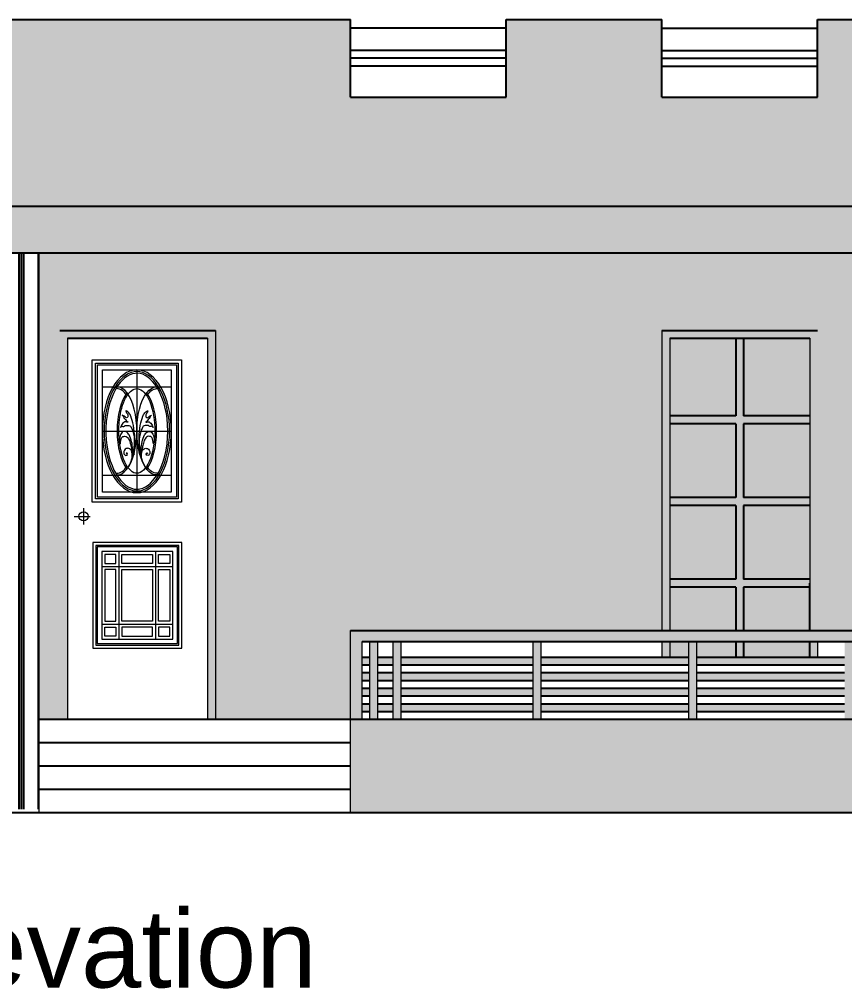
# Model space of a CAD drawing. Header units: inches. Extents: x -59 to 212, y 9 to 737.
# Drawn here: x -47.39 to -42.09, y 389.22 to 395.45 of the extents above; entities that cross this region are included whole.
import ezdxf

# ---------------------------------------------------------------- set-up
doc = ezdxf.new("R2010")
doc.units = ezdxf.units.IN
doc.header["$MEASUREMENT"] = 0
doc.layers.add('DOOR', color=32, linetype='Continuous', lineweight=15)
doc.styles.get("Standard").update_dxf_attribs({"font": 'arial.ttf'})

msp = doc.modelspace()

# ---------------------------------------------------------------- hatches: boundary and pattern name
at = {"true_color": 0xffeddb}
h = msp.add_hatch(color=7, dxfattribs=at)
h.dxf.hatch_style = 1
h.paths.add_polyline_path([(-43.21418, 391.5194), (-43.21418, 393.3994), (-42.31418, 393.3994), (-42.31418, 391.5194), (-41.76555, 391.5194), (-41.76555, 393.9494), (-47.26555, 393.9494), (-47.26555, 390.9494), (-47.08352, 390.9494), (-47.08352, 393.3994), (-46.18352, 393.3994), (-46.18352, 390.9494), (-45.26555, 390.9494), (-45.26555, 391.5194)])
h.paths.add_polyline_path([(-41.76555, 394.2494), (-41.76555, 395.4494), (-42.26555, 395.4494), (-42.26555, 394.9494), (-43.26555, 394.9494), (-43.26555, 395.4494), (-44.26555, 395.4494), (-44.26555, 394.9494), (-45.26555, 394.9494), (-45.26555, 395.4494), (-48.76555, 395.4494), (-48.76555, 394.9494), (-49.76555, 394.9494), (-49.76555, 395.4494), (-50.26555, 395.4494), (-50.26555, 394.9494), (-51.26555, 394.9494), (-51.26555, 395.4494), (-51.56555, 395.4494), (-51.56555, 394.2494)])
at = {"true_color": 0x636466}
h = msp.add_hatch(color=251, dxfattribs=at)
h.dxf.hatch_style = 1
h.paths.add_polyline_path([(-51.56555, 394.2494), (-51.56555, 393.9494), (-41.76555, 393.9494), (-41.76555, 394.2494)])
h = msp.add_hatch(dxfattribs=at)
h.set_pattern_fill('PLAST', color=251, scale=0.5, angle=90)
h.set_pattern_definition([(90, (-183.73884, 372.53947), (-0.125, 8e-18), []), (90, (-183.75447, 372.53947), (-0.125, 8e-18), []), (90, (-183.77009, 372.53947), (-0.125, 8e-18), [])])
h.paths.add_polyline_path([(-47.26555, 393.9494), (-51.56555, 393.9494), (-51.56555, 390.37055), (-47.26555, 390.37055)])
h.paths.add_polyline_path([(-48.76344, 392.1494), (-49.76344, 392.1494), (-49.81048, 393.1494), (-48.81048, 393.1494)], flags=16)
h = msp.add_hatch(color=34)
h.dxf.hatch_style = 1
h.paths.add_polyline_path([(-43.21418, 393.3994), (-42.31418, 393.3994), (-42.31418, 391.5194), (-42.26418, 391.5194), (-42.26418, 393.4494), (-43.26418, 393.4494), (-43.26418, 391.5194), (-43.21418, 391.5194)])
h.paths.add_polyline_path([(-42.26418, 391.4494), (-42.31418, 391.4494), (-42.31418, 391.3494), (-42.26418, 391.3494)])
h.paths.add_polyline_path([(-43.21418, 391.4494), (-43.26418, 391.4494), (-43.26418, 391.3494), (-43.21418, 391.3494)])
h.paths.add_polyline_path([(-48.81048, 393.1494), (-49.81048, 393.1494), (-49.81048, 392.1494), (-48.81048, 392.1494)])
h.paths.add_polyline_path([(-48.86048, 393.0994), (-48.86048, 392.1994), (-49.76048, 392.1994), (-49.76048, 393.0994)], flags=16)
h.paths.add_polyline_path([(-46.13352, 393.4494), (-47.13352, 393.4494), (-47.13352, 390.9494), (-47.08352, 390.9494), (-47.08352, 393.3994), (-46.18352, 393.3994), (-46.18352, 390.9494), (-46.13352, 390.9494)])
h = msp.add_hatch(color=256)
h.dxf.hatch_style = 1
h.set_gradient(color1=(255, 255, 255), color2=(173, 221, 247))
h.paths.add_polyline_path([(-42.78918, 393.3994), (-43.21418, 393.3994), (-43.21418, 392.8994), (-42.78918, 392.8994)])
h.paths.add_polyline_path([(-42.31418, 393.3994), (-42.73918, 393.3994), (-42.73918, 392.8994), (-42.31418, 392.8994)])
h.paths.add_polyline_path([(-42.31418, 392.8494), (-42.73918, 392.8494), (-42.73918, 392.3744), (-42.31418, 392.3744)])
h.paths.add_polyline_path([(-42.78918, 392.8494), (-43.21418, 392.8494), (-43.21418, 392.3744), (-42.78918, 392.3744)])
h.paths.add_polyline_path([(-42.31418, 392.3244), (-42.73918, 392.3244), (-42.73918, 391.8494), (-42.31418, 391.8494)])
h.paths.add_polyline_path([(-42.31418, 391.7994), (-42.73918, 391.7994), (-42.73918, 391.5194), (-42.31418, 391.5194)])
h.paths.add_polyline_path([(-42.78918, 391.7994), (-43.21418, 391.7994), (-43.21418, 391.5194), (-42.78918, 391.5194)])
h.paths.add_polyline_path([(-42.78918, 392.3244), (-43.21418, 392.3244), (-43.21418, 391.8494), (-42.78918, 391.8494)])
h.paths.add_polyline_path([(-42.31418, 391.4494), (-42.73918, 391.4494), (-42.73918, 391.3494), (-42.31418, 391.3494)])
h.paths.add_polyline_path([(-42.78918, 391.4494), (-43.04055, 391.4494), (-43.04055, 391.3494), (-42.78918, 391.3494)])
h.paths.add_polyline_path([(-43.09055, 391.4494), (-43.21418, 391.4494), (-43.21418, 391.3494), (-43.09055, 391.3494)])
h.paths.add_polyline_path([(-48.86048, 393.0994), (-49.26048, 393.0994), (-49.26048, 392.6494), (-48.86048, 392.6494)])
h.paths.add_polyline_path([(-48.86048, 392.5994), (-49.26048, 392.5994), (-49.26048, 392.1994), (-48.86048, 392.1994)])
h.paths.add_polyline_path([(-49.31048, 392.5994), (-49.76048, 392.5994), (-49.76048, 392.1994), (-49.31048, 392.1994)])
h.paths.add_polyline_path([(-49.31048, 393.0994), (-49.76048, 393.0994), (-49.76048, 392.6494), (-49.31048, 392.6494)])
h = msp.add_hatch(color=251, dxfattribs=at)
h.dxf.hatch_style = 1
h.paths.add_polyline_path([(-49.26048, 393.0994), (-49.31048, 393.0994), (-49.31048, 392.6494), (-49.26048, 392.6494)])
h.paths.add_polyline_path([(-49.31048, 392.1994), (-49.26048, 392.1994), (-49.26048, 392.5994), (-49.31048, 392.5994)])
h.paths.add_polyline_path([(-48.86048, 392.5994), (-48.86048, 392.6494), (-49.76048, 392.6494), (-49.76048, 392.5994)])
h.paths.add_polyline_path([(-42.73918, 392.8994), (-42.73918, 393.3994), (-42.78918, 393.3994), (-42.78918, 392.8994), (-43.21418, 392.8994), (-43.21418, 392.8494), (-42.78918, 392.8494), (-42.78918, 392.3744), (-43.21418, 392.3744), (-43.21418, 392.3244), (-42.78918, 392.3244), (-42.78918, 391.8494), (-43.21418, 391.8494), (-43.21418, 391.7994), (-42.78918, 391.7994), (-42.78918, 391.5194), (-42.73918, 391.5194), (-42.73918, 391.7994), (-42.31418, 391.7994), (-42.31418, 391.8244), (-42.31418, 391.8494), (-42.73918, 391.8494), (-42.73918, 392.3244), (-42.31418, 392.3244), (-42.31418, 392.3744), (-42.73918, 392.3744), (-42.73918, 392.8494), (-42.31418, 392.8494), (-42.31418, 392.8994)])
h = msp.add_hatch(color=34)
h.dxf.hatch_style = 1
h.paths.add_polyline_path([(-43.26418, 391.5194), (-45.26555, 391.5194), (-45.26555, 390.9494), (-45.19055, 390.9494), (-45.19055, 391.4494), (-43.26418, 391.4494)])
h.paths.add_polyline_path([(-45.09055, 391.4494), (-45.14055, 391.4494), (-45.14055, 390.9494), (-45.09055, 390.9494)], flags=17)
h.paths.add_polyline_path([(-44.94055, 391.4494), (-44.99055, 391.4494), (-44.99055, 390.9494), (-44.94055, 390.9494)], flags=17)
h.paths.add_polyline_path([(-44.04055, 391.4494), (-44.09055, 391.4494), (-44.09055, 390.9494), (-44.04055, 390.9494)], flags=17)
h.paths.add_polyline_path([(-43.21418, 391.5194), (-43.26418, 391.5194), (-43.26418, 391.4494), (-43.21418, 391.4494)])
h.paths.add_polyline_path([(-42.31418, 391.5194), (-43.21418, 391.5194), (-43.21418, 391.4494), (-42.31418, 391.4494)])
h.paths.add_polyline_path([(-42.26418, 391.5194), (-42.31418, 391.5194), (-42.31418, 391.4494), (-42.26418, 391.4494)])
h.paths.add_polyline_path([(-39.76555, 391.5194), (-42.26418, 391.5194), (-42.26418, 391.4494), (-39.84055, 391.4494), (-39.84055, 390.9494), (-39.76555, 390.9494)])
h.paths.add_polyline_path([(-42.04055, 391.4494), (-42.09055, 391.4494), (-42.09055, 390.9494), (-42.04055, 390.9494)], flags=17)
h.paths.add_polyline_path([(-43.04055, 391.4494), (-43.09055, 391.4494), (-43.09055, 390.9494), (-43.04055, 390.9494)])
h.paths.add_polyline_path([(-41.04055, 391.4494), (-41.09055, 391.4494), (-41.09055, 390.9494), (-41.04055, 390.9494)], flags=17)
h.paths.add_polyline_path([(-40.04055, 391.4494), (-40.09055, 391.4494), (-40.09055, 390.9494), (-40.04055, 390.9494)], flags=17)
h.paths.add_polyline_path([(-39.89055, 391.4494), (-39.94055, 391.4494), (-39.94055, 390.9494), (-39.89055, 390.9494)], flags=17)
h = msp.add_hatch(color=251, dxfattribs=at)
h.dxf.hatch_style = 1
h.paths.add_polyline_path([(-42.73918, 391.4494), (-42.78918, 391.4494), (-42.78918, 391.3494), (-42.73918, 391.3494)])
at = {"true_color": 0x939598}
h = msp.add_hatch(color=252, dxfattribs=at)
h.dxf.hatch_style = 1
h.paths.add_polyline_path([(-45.14055, 391.3494), (-45.19055, 391.3494), (-45.19055, 391.2994), (-45.14055, 391.2994)])
h.paths.add_polyline_path([(-44.99055, 391.3494), (-45.09055, 391.3494), (-45.09055, 391.2994), (-44.99055, 391.2994)])
h.paths.add_polyline_path([(-44.09055, 391.3494), (-44.94055, 391.3494), (-44.94055, 391.2994), (-44.09055, 391.2994)])
h.paths.add_polyline_path([(-43.26418, 391.3494), (-44.04055, 391.3494), (-44.04055, 391.2994), (-43.26418, 391.2994)])
h.paths.add_polyline_path([(-43.21418, 391.3494), (-43.26418, 391.3494), (-43.26418, 391.2994), (-43.21418, 391.2994)])
h.paths.add_polyline_path([(-43.09055, 391.3494), (-43.21418, 391.3494), (-43.21418, 391.2994), (-43.09055, 391.2994)])
h.paths.add_polyline_path([(-42.76418, 391.3494), (-43.04055, 391.3494), (-43.04055, 391.2994), (-42.76418, 391.2994)])
h.paths.add_polyline_path([(-42.31418, 391.3494), (-42.76418, 391.3494), (-42.76418, 391.2994), (-42.31418, 391.2994)])
h.paths.add_polyline_path([(-42.26418, 391.3494), (-42.31418, 391.3494), (-42.31418, 391.2994), (-42.26418, 391.2994)])
h.paths.add_polyline_path([(-42.09055, 391.3494), (-42.26418, 391.3494), (-42.26418, 391.2994), (-42.09055, 391.2994)])
h.paths.add_polyline_path([(-41.76555, 391.3494), (-42.04055, 391.3494), (-42.04055, 391.2994), (-41.76555, 391.2994)])
h.paths.add_polyline_path([(-41.09055, 391.3494), (-41.76555, 391.3494), (-41.76555, 391.2994), (-41.09055, 391.2994)])
h.paths.add_polyline_path([(-40.09055, 391.3494), (-41.04055, 391.3494), (-41.04055, 391.2994), (-40.09055, 391.2994)])
h.paths.add_polyline_path([(-39.84055, 391.3494), (-39.89055, 391.3494), (-39.89055, 391.2994), (-39.84055, 391.2994)])
h.paths.add_polyline_path([(-39.94055, 391.3494), (-40.04055, 391.3494), (-40.04055, 391.2994), (-39.94055, 391.2994)])
h.paths.add_polyline_path([(-39.84055, 391.2494), (-39.89055, 391.2494), (-39.89055, 391.1994), (-39.84055, 391.1994)])
h.paths.add_polyline_path([(-39.84055, 391.1494), (-39.89055, 391.1494), (-39.89055, 391.0994), (-39.84055, 391.0994)])
h.paths.add_polyline_path([(-39.84055, 391.0494), (-39.89055, 391.0494), (-39.89055, 390.9994), (-39.84055, 390.9994)])
h.paths.add_polyline_path([(-39.94055, 391.0494), (-40.04055, 391.0494), (-40.04055, 390.9994), (-39.94055, 390.9994)])
h.paths.add_polyline_path([(-39.94055, 391.1494), (-40.04055, 391.1494), (-40.04055, 391.0994), (-39.94055, 391.0994)])
h.paths.add_polyline_path([(-39.94055, 391.2494), (-40.04055, 391.2494), (-40.04055, 391.1994), (-39.94055, 391.1994)])
h.paths.add_polyline_path([(-40.09055, 391.2494), (-41.04055, 391.2494), (-41.04055, 391.1994), (-40.09055, 391.1994)])
h.paths.add_polyline_path([(-40.09055, 391.1494), (-41.04055, 391.1494), (-41.04055, 391.0994), (-40.09055, 391.0994)])
h.paths.add_polyline_path([(-40.09055, 391.0494), (-41.04055, 391.0494), (-41.04055, 390.9994), (-40.09055, 390.9994)])
h.paths.add_polyline_path([(-41.09055, 391.2494), (-41.76555, 391.2494), (-41.76555, 391.1994), (-41.09055, 391.1994)])
h.paths.add_polyline_path([(-41.09055, 391.1494), (-41.76555, 391.1494), (-41.76555, 391.0994), (-41.09055, 391.0994)])
h.paths.add_polyline_path([(-41.09055, 391.0494), (-41.76555, 391.0494), (-41.76555, 390.9994), (-41.09055, 390.9994)])
h.paths.add_polyline_path([(-41.76555, 391.2494), (-42.04055, 391.2494), (-42.04055, 391.1994), (-41.76555, 391.1994)])
h.paths.add_polyline_path([(-41.76555, 391.1494), (-42.04055, 391.1494), (-42.04055, 391.0994), (-41.76555, 391.0994)])
h.paths.add_polyline_path([(-41.76555, 391.0494), (-42.04055, 391.0494), (-42.04055, 390.9994), (-41.76555, 390.9994)])
h.paths.add_polyline_path([(-42.09055, 391.2494), (-43.04055, 391.2494), (-43.04055, 391.1994), (-42.09055, 391.1994)])
h.paths.add_polyline_path([(-42.09055, 391.1494), (-43.04055, 391.1494), (-43.04055, 391.0994), (-42.09055, 391.0994)])
h.paths.add_polyline_path([(-42.09055, 391.0494), (-43.04055, 391.0494), (-43.04055, 390.9994), (-42.09055, 390.9994)])
h.paths.add_polyline_path([(-43.09055, 391.2494), (-43.26418, 391.2494), (-44.04055, 391.2494), (-44.04055, 391.1994), (-43.09055, 391.1994)])
h.paths.add_polyline_path([(-43.09055, 391.1494), (-44.04055, 391.1494), (-44.04055, 391.0994), (-43.09055, 391.0994)])
h.paths.add_polyline_path([(-43.09055, 391.0494), (-44.04055, 391.0494), (-44.04055, 390.9994), (-43.09055, 390.9994)])
h.paths.add_polyline_path([(-44.09055, 391.2494), (-44.94055, 391.2494), (-44.94055, 391.1994), (-44.09055, 391.1994)])
h.paths.add_polyline_path([(-44.09055, 391.1494), (-44.94055, 391.1494), (-44.94055, 391.0994), (-44.09055, 391.0994)])
h.paths.add_polyline_path([(-44.09055, 391.0494), (-44.94055, 391.0494), (-44.94055, 390.9994), (-44.09055, 390.9994)])
h.paths.add_polyline_path([(-44.99055, 391.0494), (-45.09055, 391.0494), (-45.09055, 390.9994), (-44.99055, 390.9994)])
h.paths.add_polyline_path([(-45.14055, 391.0494), (-45.19055, 391.0494), (-45.19055, 390.9994), (-45.14055, 390.9994)])
h.paths.add_polyline_path([(-45.14055, 391.1494), (-45.19055, 391.1494), (-45.19055, 391.0994), (-45.14055, 391.0994)])
h.paths.add_polyline_path([(-45.14055, 391.2494), (-45.19055, 391.2494), (-45.19055, 391.1994), (-45.14055, 391.1994)])
h.paths.add_polyline_path([(-44.99055, 391.2494), (-45.09055, 391.2494), (-45.09055, 391.1994), (-44.99055, 391.1994)])
h.paths.add_polyline_path([(-44.99055, 391.1494), (-45.09055, 391.1494), (-45.09055, 391.0994), (-44.99055, 391.0994)])
at = {"true_color": 0x636466}
h = msp.add_hatch(color=251, dxfattribs=at)
h.dxf.hatch_style = 1
h.paths.add_polyline_path([(-39.76555, 390.9494), (-45.26555, 390.9494), (-45.26555, 390.3494), (-39.76555, 390.3494)])

# ---------------------------------------------------------------- linework, layer by layer
for p, q in [((-48.76555, 395.4494), (-45.26555, 395.4494)), ((-45.26555, 394.9494), (-45.26555, 395.4494)), ((-44.26555, 395.4494), (-43.26555, 395.4494)), ((-44.26555, 394.9494), (-44.26555, 395.4494)), ((-43.26555, 394.9494), (-43.26555, 395.4494)), ((-42.26555, 395.4494), (-41.76555, 395.4494)), ((-42.26555, 394.9494), (-42.26555, 395.4494)), ((-45.26555, 394.9494), (-44.26555, 394.9494)), ((-43.26555, 394.9494), (-42.26555, 394.9494)), ((-51.56555, 394.2494), (-41.76555, 394.2494)), ((-51.56555, 393.9494), (-41.76555, 393.9494)), ((-47.27009, 390.9494), (-39.76555, 390.9494)), ((-47.26555, 390.7994), (-45.26555, 390.7994)), ((-47.26555, 390.6494), (-45.26555, 390.6494)), ((-47.26555, 390.4994), (-45.26555, 390.4994)), ((-58.91673, 390.3494), (-19.77863, 390.3494))]:
    msp.add_line(p, q)
at = {"color": 251, "true_color": 0x636466}
for p, q in [((-44.26555, 395.39303), (-45.26555, 395.39303)), ((-43.26555, 395.39303), (-42.26555, 395.39303)), ((-44.26555, 395.2494), (-45.26555, 395.2494)), ((-43.26555, 395.2494), (-42.26555, 395.2494)), ((-44.26555, 395.1994), (-45.26555, 395.1994)), ((-43.26555, 395.1994), (-42.26555, 395.1994)), ((-44.26555, 395.1494), (-45.26555, 395.1494)), ((-43.26555, 395.1494), (-42.26555, 395.1494))]:
    msp.add_line(p, q, dxfattribs=at)
at = {"lineweight": 0}
msp.add_line((-47.26555, 390.3494), (-47.26555, 393.9494), dxfattribs=at)
at = {"color": 177, "true_color": 0x293189}
for p, q in [((-47.13352, 393.4494), (-46.13352, 393.4494)), ((-47.08352, 393.3994), (-46.18352, 393.3994)), ((-42.78918, 393.3994), (-42.78918, 392.8994)), ((-42.73918, 393.3994), (-42.73918, 392.8994)), ((-42.78918, 392.8994), (-43.21418, 392.8994)), ((-42.31418, 392.8994), (-42.73918, 392.8994)), ((-42.78918, 392.8494), (-43.21418, 392.8494)), ((-42.78918, 392.8494), (-42.78918, 392.3744)), ((-42.73918, 392.8494), (-42.73918, 392.3744)), ((-42.31418, 392.8494), (-42.73918, 392.8494)), ((-42.78918, 392.3744), (-43.21418, 392.3744)), ((-42.31418, 392.3744), (-42.73918, 392.3744)), ((-42.78918, 392.3244), (-43.21418, 392.3244)), ((-42.78918, 392.3244), (-42.78918, 391.8494)), ((-42.73918, 392.3244), (-42.73918, 391.8494)), ((-42.31418, 392.3244), (-42.73918, 392.3244)), ((-42.78918, 391.8494), (-43.21418, 391.8494)), ((-42.78918, 391.7994), (-43.21418, 391.7994)), ((-42.78918, 391.7994), (-42.78918, 391.5194)), ((-42.31418, 391.8494), (-42.73918, 391.8494)), ((-42.73918, 391.7994), (-42.73918, 391.5194)), ((-42.31418, 391.7994), (-42.73918, 391.7994)), ((-42.31418, 391.5194), (-42.31418, 391.8244)), ((-42.78918, 391.4494), (-42.78918, 391.3494)), ((-42.73918, 391.4494), (-42.73918, 391.3494)), ((-42.31418, 391.3494), (-42.31418, 391.4494))]:
    msp.add_line(p, q, dxfattribs=at)
at = {"color": 175, "lineweight": 0, "true_color": 0x4554a5}
for p, q in [((-46.13352, 393.4494), (-46.13352, 390.9494)), ((-47.08352, 393.3994), (-47.08352, 390.9494)), ((-46.18352, 393.3994), (-46.18352, 390.9494)), ((-44.63352, 390.9494), (-47.13352, 390.9494))]:
    msp.add_line(p, q, dxfattribs=at)
at = {"color": 159, "lineweight": 0, "true_color": 0x22346e}
for p, q in [((-43.26418, 393.4494), (-43.26418, 391.5194)), ((-43.21418, 393.3994), (-43.21418, 391.5194)), ((-42.31418, 393.3994), (-42.31418, 391.5194)), ((-39.76555, 391.5194), (-42.26418, 391.5194)), ((-43.26418, 391.4494), (-43.26418, 391.3494)), ((-43.21418, 391.4494), (-43.21418, 391.3494)), ((-42.31418, 391.4494), (-42.31418, 391.3494)), ((-42.26418, 391.4494), (-42.26418, 391.3494))]:
    msp.add_line(p, q, dxfattribs=at)
at = {"color": 159, "true_color": 0x22346e}
for p, q in [((-43.26418, 393.4494), (-42.26418, 393.4494)), ((-43.21418, 393.3994), (-42.31418, 393.3994)), ((-43.26418, 391.2494), (-43.09055, 391.2494)), ((-43.21418, 391.2994), (-43.09055, 391.2994)), ((-43.04055, 391.2994), (-42.31418, 391.2994)), ((-43.04055, 391.2494), (-42.26418, 391.2494))]:
    msp.add_line(p, q, dxfattribs=at)
at = {"color": 18, "lineweight": 0, "true_color": 0x000000}
for p, q in [((-45.26555, 390.3494), (-45.26555, 391.5194)), ((-45.19055, 390.9494), (-45.19055, 391.4494)), ((-45.14055, 390.9494), (-45.14055, 391.4494)), ((-45.09055, 390.9494), (-45.09055, 391.4494)), ((-44.99055, 390.9494), (-44.99055, 391.4494)), ((-44.94055, 390.9494), (-44.94055, 391.4494)), ((-44.09055, 390.9494), (-44.09055, 391.4494)), ((-44.04055, 390.9494), (-44.04055, 391.4494)), ((-43.09055, 390.9494), (-43.09055, 391.4494)), ((-43.04055, 390.9494), (-43.04055, 391.4494))]:
    msp.add_line(p, q, dxfattribs=at)
at = {"color": 18, "true_color": 0x000000}
for p, q in [((-45.26555, 391.5194), (-39.76555, 391.5194)), ((-45.19055, 391.4494), (-39.76555, 391.4494)), ((-45.19055, 391.3494), (-45.14055, 391.3494)), ((-45.09055, 391.3494), (-44.99055, 391.3494)), ((-44.94055, 391.3494), (-44.09055, 391.3494)), ((-44.04055, 391.3494), (-43.09055, 391.3494)), ((-43.04055, 391.3494), (-42.09055, 391.3494)), ((-45.19055, 391.2994), (-45.14055, 391.2994)), ((-45.19055, 391.2494), (-45.14055, 391.2494)), ((-45.09055, 391.2994), (-44.99055, 391.2994)), ((-45.09055, 391.2494), (-44.99055, 391.2494)), ((-44.94055, 391.2994), (-44.09055, 391.2994)), ((-44.94055, 391.2494), (-44.09055, 391.2494)), ((-44.04055, 391.2994), (-43.09055, 391.2994)), ((-44.04055, 391.2494), (-43.09055, 391.2494)), ((-43.04055, 391.2994), (-42.09055, 391.2994)), ((-43.04055, 391.2494), (-42.09055, 391.2494)), ((-45.19055, 391.1994), (-45.14055, 391.1994)), ((-45.09055, 391.1994), (-44.99055, 391.1994)), ((-44.94055, 391.1994), (-44.09055, 391.1994)), ((-44.04055, 391.1994), (-43.09055, 391.1994)), ((-43.04055, 391.1994), (-42.09055, 391.1994)), ((-45.19055, 391.1494), (-45.14055, 391.1494)), ((-45.09055, 391.1494), (-44.99055, 391.1494)), ((-44.94055, 391.1494), (-44.09055, 391.1494)), ((-44.04055, 391.1494), (-43.09055, 391.1494)), ((-43.04055, 391.1494), (-42.09055, 391.1494)), ((-45.19055, 391.0994), (-45.14055, 391.0994)), ((-45.09055, 391.0994), (-44.99055, 391.0994)), ((-44.94055, 391.0994), (-44.09055, 391.0994)), ((-44.04055, 391.0994), (-43.09055, 391.0994)), ((-43.04055, 391.0994), (-42.09055, 391.0994)), ((-45.19055, 391.0494), (-45.14055, 391.0494)), ((-45.19055, 390.9994), (-45.14055, 390.9994)), ((-45.09055, 391.0494), (-44.99055, 391.0494)), ((-45.09055, 390.9994), (-44.99055, 390.9994)), ((-44.94055, 391.0494), (-44.09055, 391.0494)), ((-44.94055, 390.9994), (-44.09055, 390.9994)), ((-44.04055, 391.0494), (-43.09055, 391.0494)), ((-44.04055, 390.9994), (-43.09055, 390.9994)), ((-43.04055, 391.0494), (-42.09055, 391.0494)), ((-43.04055, 390.9994), (-42.09055, 390.9994))]:
    msp.add_line(p, q, dxfattribs=at)
at = {"layer": 'DOOR', "lineweight": 0}
for p, q in [((-46.69536, 393.196), (-46.58074, 393.196)), ((-46.63805, 393.196), (-46.63805, 392.41028)), ((-46.8592, 393.08636), (-46.4169, 393.08636)), ((-46.8592, 392.80121), (-46.4169, 392.80121)), ((-46.8592, 392.51992), (-46.4169, 392.51992)), ((-46.753, 392.02893), (-46.753, 391.46448)), ((-46.51738, 392.02893), (-46.51738, 391.46448)), ((-46.86368, 391.93159), (-46.4067, 391.93159)), ((-46.86368, 391.56182), (-46.4067, 391.56182))]:
    msp.add_line(p, q, dxfattribs=at)
at = {"layer": 'DOOR', "lineweight": 18, "ltscale": 0.1}
for p, q in [((-46.9812, 392.30765), (-46.9812, 392.20149)), ((-47.03991, 392.25406), (-46.93742, 392.25406))]:
    msp.add_line(p, q, dxfattribs=at)
at = {"layer": 'DOOR', "lineweight": 18}
for points in [[(-46.35151, 392.34488), (-46.92459, 392.34488), (-46.92459, 393.2614), (-46.35151, 393.2614)], [(-46.92173, 391.40644), (-46.34865, 391.40644), (-46.34865, 392.08698), (-46.92173, 392.08698)]]:
    msp.add_lwpolyline(points, close=True, dxfattribs=at)
at = {"layer": 'DOOR', "lineweight": 0}
for points in [[(-46.37331, 392.36668), (-46.90279, 392.36668), (-46.90279, 393.2396), (-46.37331, 393.2396)], [(-46.38421, 392.37758), (-46.8919, 392.37758), (-46.8919, 393.2287), (-46.38421, 393.2287)], [(-46.4169, 392.41028), (-46.8592, 392.41028), (-46.8592, 393.196), (-46.4169, 393.196)], [(-46.90238, 391.42579), (-46.368, 391.42579), (-46.368, 392.06763), (-46.90238, 392.06763)], [(-46.89271, 391.43546), (-46.37767, 391.43546), (-46.37767, 392.05795), (-46.89271, 392.05795)], [(-46.86368, 391.46448), (-46.4067, 391.46448), (-46.4067, 392.02893), (-46.86368, 392.02893)], [(-46.84433, 391.95094), (-46.77235, 391.95094), (-46.77235, 392.00958), (-46.84433, 392.00958)], [(-46.53673, 391.95094), (-46.73365, 391.95094), (-46.73365, 392.00958), (-46.53673, 392.00958)], [(-46.42605, 391.95094), (-46.49803, 391.95094), (-46.49803, 392.00958), (-46.42605, 392.00958)], [(-46.84433, 391.58117), (-46.77235, 391.58117), (-46.77235, 391.91224), (-46.84433, 391.91224)], [(-46.53673, 391.58117), (-46.73365, 391.58117), (-46.73365, 391.91224), (-46.53673, 391.91224)], [(-46.42605, 391.58117), (-46.49803, 391.58117), (-46.49803, 391.91224), (-46.42605, 391.91224)], [(-46.84433, 391.54247), (-46.77235, 391.54247), (-46.77235, 391.48383), (-46.84433, 391.48383)], [(-46.53673, 391.54247), (-46.73365, 391.54247), (-46.73365, 391.48383), (-46.53673, 391.48383)], [(-46.42605, 391.54247), (-46.49803, 391.54247), (-46.49803, 391.48383), (-46.42605, 391.48383)]]:
    msp.add_lwpolyline(points, close=True, dxfattribs=at)
at = {"layer": 'DOOR', "lineweight": 18, "ltscale": 0.1}
msp.add_circle((-46.9805, 392.25406), 0.02962, dxfattribs=at)
at = {"layer": 'DOOR', "lineweight": 0, "extrusion": (0, 0, -1)}
msp.add_ellipse((-46.63805, 392.80121), major_axis=(0, -0.39479), ratio=0.5601641, dxfattribs=at)
at = {"layer": 'DOOR', "lineweight": 0}
for centre, start_param, end_param in [((-46.76497, 392.80314), 3.1182864, 6.2853913), ((-46.63805, 392.80314), 0.5235988, 2.6179939), ((-46.63805, 392.80314), 3.6651914, 5.7595865)]:
    msp.add_ellipse(centre, major_axis=(0, 0.28322), ratio=0.4481438, start_param=start_param, end_param=end_param, dxfattribs=at)
at = {"layer": 'DOOR', "lineweight": 0, "extrusion": (0, 0, -1)}
msp.add_ellipse((-46.51113, 392.80314), major_axis=(0, 0.28322), ratio=0.4481438, start_param=3.1223483, end_param=6.285708, dxfattribs=at)
at = {"layer": 'DOOR', "lineweight": 0}
for points, knots in [([(-46.63805, 392.41732), (-46.68778, 392.41732), (-46.73881, 392.45173), (-46.81685, 392.57886), (-46.84249, 392.67032), (-46.85229, 392.86117), (-46.83644, 392.9596), (-46.77215, 393.11109), (-46.7242, 393.16279), (-46.62546, 393.19537), (-46.57355, 393.17829), (-46.48496, 393.07981), (-46.45044, 392.99854), (-46.42141, 392.81426), (-46.42692, 392.71224), (-46.47493, 392.54163), (-46.51732, 392.47418), (-46.58879, 392.42535), (-46.61348, 392.41732), (-46.63805, 392.41732)], [0, 0, 0, 0, 0.7397059, 0.7397059, 1.4794117, 1.4794117, 2.2191176, 2.2191176, 2.9588234, 2.9588234, 3.6985293, 3.6985293, 4.4382351, 4.4382351, 5.177941, 5.177941, 5.9176468, 5.9176468, 6.2831853, 6.2831853, 6.2831853, 6.2831853]), ([(-46.63805, 392.42822), (-46.68405, 392.42822), (-46.73371, 392.46152), (-46.80985, 392.59124), (-46.83459, 392.68573), (-46.83997, 392.89036), (-46.81561, 393.00018), (-46.7382, 393.13379), (-46.69284, 393.16874), (-46.6062, 393.17833), (-46.56095, 393.15563), (-46.4839, 393.05114), (-46.45434, 392.97106), (-46.43073, 392.77612), (-46.44494, 392.65875), (-46.51141, 392.50192), (-46.55518, 392.45291), (-46.61175, 392.43074), (-46.62499, 392.42822), (-46.63805, 392.42822)], [0, 0, 0, 0, 0.7610592, 0.7610592, 1.5221184, 1.5221184, 2.3690889, 2.3690889, 3.0784726, 3.0784726, 3.7878563, 3.7878563, 4.4972401, 4.4972401, 5.35584, 5.35584, 6.0670834, 6.0670834, 6.2831853, 6.2831853, 6.2831853, 6.2831853]), ([(-46.7084, 393.03887), (-46.72155, 393.05649), (-46.7357, 393.06812), (-46.75453, 393.07458), (-46.75976, 393.07546), (-46.76497, 393.07546), (-46.76741, 393.07546), (-46.76987, 393.07526), (-46.77235, 393.07485)], [5.74191492, 5.74191492, 5.74191492, 5.74191492, 6.13062781, 6.13062781, 6.28318531, 6.28318531, 6.28318531, 6.35437796, 6.35437796, 6.35437796, 6.35437796]), ([(-46.63805, 393.07546), (-46.65935, 393.07546), (-46.68258, 393.05989), (-46.72311, 392.99492), (-46.7393, 392.9466), (-46.76132, 392.80081), (-46.75166, 392.6933), (-46.70312, 392.56835), (-46.67338, 392.53674), (-46.62031, 392.52658), (-46.59136, 392.54517), (-46.54317, 392.6331), (-46.5265, 392.70035), (-46.51919, 392.84244), (-46.5285, 392.91653), (-46.56692, 393.02776), (-46.5958, 393.06367), (-46.62761, 393.07458), (-46.63283, 393.07546), (-46.63805, 393.07546)], [0, 0, 0, 0, 0.6228619, 0.6228619, 1.2457238, 1.2457238, 2.2850262, 2.2850262, 3.0560434, 3.0560434, 3.8270605, 3.8270605, 4.5980777, 4.5980777, 5.3690949, 5.3690949, 6.1306278, 6.1306278, 6.2831853, 6.2831853, 6.2831853, 6.2831853]), ([(-46.5677, 393.03887), (-46.55455, 393.05649), (-46.5404, 393.06812), (-46.52157, 393.07458), (-46.51635, 393.07546), (-46.51113, 393.07546), (-46.50873, 393.07546), (-46.5063, 393.07526), (-46.50386, 393.07486)], [5.74191492, 5.74191492, 5.74191492, 5.74191492, 6.13062781, 6.13062781, 6.28318531, 6.28318531, 6.28318531, 6.35337329, 6.35337329, 6.35337329, 6.35337329]), ([(-46.77495, 392.5319), (-46.77455, 392.53182), (-46.77416, 392.53174), (-46.7522, 392.52753), (-46.72904, 392.53904), (-46.70819, 392.56709)], [3.04466641, 3.04466641, 3.04466641, 3.04466641, 3.05604337, 3.05604337, 3.68265849, 3.68265849, 3.68265849, 3.68265849]), ([(-46.5016, 392.53181), (-46.50185, 392.53176), (-46.50209, 392.53171), (-46.5239, 392.52753), (-46.54706, 392.53904), (-46.56792, 392.56709)], [3.0490074, 3.0490074, 3.0490074, 3.0490074, 3.05604337, 3.05604337, 3.68265849, 3.68265849, 3.68265849, 3.68265849])]:
    msp.add_open_spline(points, degree=3, knots=knots, dxfattribs=at)
for points in [[(-46.66601, 392.6344), (-46.65303, 392.71652), (-46.65303, 392.76118), (-46.66024, 392.83898), (-46.67611, 392.89805), (-46.68909, 392.91966), (-46.70929, 392.93263), (-46.70064, 392.91534), (-46.69486, 392.89805), (-46.69919, 392.8894), (-46.70929, 392.8894), (-46.71939, 392.89805), (-46.7323, 392.90439), (-46.72543, 392.89735), (-46.71939, 392.88364), (-46.71073, 392.87644), (-46.70064, 392.86347), (-46.69476, 392.86014), (-46.70197, 392.86014), (-46.71235, 392.86213), (-46.72227, 392.85771), (-46.73924, 392.83374), (-46.74218, 392.8266), (-46.74301, 392.8256), (-46.74135, 392.82781), (-46.73359, 392.83383), (-46.72188, 392.83206), (-46.71362, 392.83754), (-46.70496, 392.83754), (-46.69631, 392.83754), (-46.69054, 392.83754), (-46.679, 392.83466), (-46.67467, 392.82457), (-46.66746, 392.81305), (-46.66313, 392.80008), (-46.65303, 392.72948), (-46.65736, 392.6733), (-46.65592, 392.65168)], [(-46.61009, 392.6344), (-46.62307, 392.71652), (-46.62307, 392.76118), (-46.61586, 392.83898), (-46.59999, 392.89805), (-46.58701, 392.91966), (-46.56681, 392.93263), (-46.57547, 392.91534), (-46.58124, 392.89805), (-46.57691, 392.8894), (-46.56681, 392.8894), (-46.55671, 392.89805), (-46.5438, 392.90439), (-46.55067, 392.89735), (-46.55671, 392.88364), (-46.56537, 392.87644), (-46.57547, 392.86347), (-46.58134, 392.86014), (-46.57413, 392.86014), (-46.56375, 392.86213), (-46.55383, 392.85771), (-46.53686, 392.83374), (-46.53392, 392.8266), (-46.53309, 392.8256), (-46.53475, 392.82781), (-46.54251, 392.83383), (-46.55422, 392.83206), (-46.56248, 392.83754), (-46.57114, 392.83754), (-46.57979, 392.83754), (-46.58557, 392.83754), (-46.59711, 392.83466), (-46.60143, 392.82457), (-46.60864, 392.81305), (-46.61297, 392.80008), (-46.62307, 392.72948), (-46.61874, 392.6733), (-46.62019, 392.65168)], [(-46.67913, 392.59732), (-46.66528, 392.6335), (-46.66422, 392.68458), (-46.67168, 392.73352), (-46.68766, 392.77715), (-46.70577, 392.79737), (-46.72495, 392.7995), (-46.74459, 392.77396), (-46.74732, 392.73246), (-46.74519, 392.72075), (-46.73885, 392.75166), (-46.72713, 392.76656), (-46.71429, 392.76864), (-46.70044, 392.76332), (-46.68613, 392.74097), (-46.67604, 392.70961), (-46.67061, 392.68351), (-46.66528, 392.65904), (-46.66528, 392.63776), (-46.67168, 392.61435)], [(-46.59697, 392.59732), (-46.61082, 392.6335), (-46.61188, 392.68458), (-46.60443, 392.73352), (-46.58844, 392.77715), (-46.57033, 392.79737), (-46.55115, 392.7995), (-46.53152, 392.77396), (-46.52878, 392.73246), (-46.53091, 392.72075), (-46.53725, 392.75166), (-46.54897, 392.76656), (-46.56181, 392.76864), (-46.57566, 392.76332), (-46.58997, 392.74097), (-46.60007, 392.70961), (-46.60549, 392.68351), (-46.61082, 392.65904), (-46.61082, 392.63776), (-46.60443, 392.61435)], [(-46.69465, 392.56736), (-46.67487, 392.60902), (-46.66741, 392.63988), (-46.66848, 392.65797), (-46.67487, 392.67925), (-46.68553, 392.68883), (-46.70577, 392.6899), (-46.72175, 392.66329), (-46.70897, 392.6452), (-46.69725, 392.65372), (-46.70364, 392.66223), (-46.70577, 392.65797), (-46.70257, 392.65691)], [(-46.58145, 392.56736), (-46.60123, 392.60902), (-46.60869, 392.63988), (-46.60762, 392.65797), (-46.60123, 392.67925), (-46.59057, 392.68883), (-46.57033, 392.6899), (-46.55435, 392.66329), (-46.56713, 392.6452), (-46.57886, 392.65372), (-46.57246, 392.66223), (-46.57033, 392.65797), (-46.57353, 392.65691)]]:
    msp.add_spline(points, degree=3, dxfattribs=at)

# ---------------------------------------------------------------- texts
at = {"lineweight": 0, "insert": (-49.86974, 389.72462), "char_height": 0.5, "attachment_point": 1}
msp.add_mtext_dynamic_manual_height_columns('front elevation', width=6, gutter_width=1, heights=[0], dxfattribs=at)

doc.saveas('drawing.dxf')
